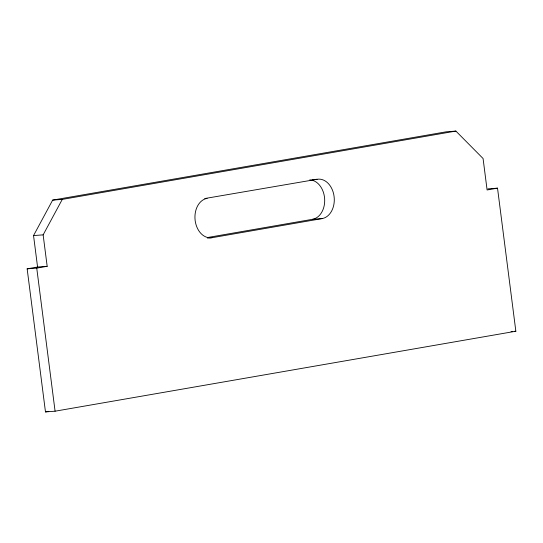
<?xml version="1.0" encoding="UTF-8"?>
<svg xmlns="http://www.w3.org/2000/svg" width="543" height="543" viewBox="0 0 543 543"><rect width="100%" height="100%" fill="white"/><g stroke="black" fill="none" stroke-linecap="round" stroke-linejoin="round"><path stroke-width="0.81" d="M37.569 267.02L33.544 235.574L52.664 200.109L446.292 131.8L455.889 131.087L483.073 158.515L487.098 189.962L497.524 188.156L515.85 331.237L55.081 411.2L45.476 411.913L27.15 268.826L37.569 267.02L47.173 266.308L43.141 234.861L62.269 199.396L455.889 131.087M204.711 198.548L317.092 179.285A19.84 14.654 85.8 0 1 334.081 196.43A19.84 14.654 85.8 0 1 322.128 218.591L212.143 237.678L207.345 238.038M207.541 237.522L312.524 219.304L322.128 218.591M27.15 268.826L36.748 268.12L47.173 266.308M45.476 411.913L48.816 411.329M312.293 179.638L317.092 179.285M52.664 200.109L62.269 199.396M487.919 188.869L497.524 188.156M33.544 235.574L43.141 234.861M511.051 331.597L512.653 331.474M514.248 331.359L515.85 331.237M36.748 268.12L55.081 411.2M212.143 237.678A19.84 14.654 85.8 0 1 195.154 220.539A19.84 14.654 85.8 0 1 207.107 198.371M309.788 179.842A19.84 14.654 85.8 0 1 324.633 198.69A19.84 14.654 85.8 0 1 312.524 219.304"/></g></svg>
